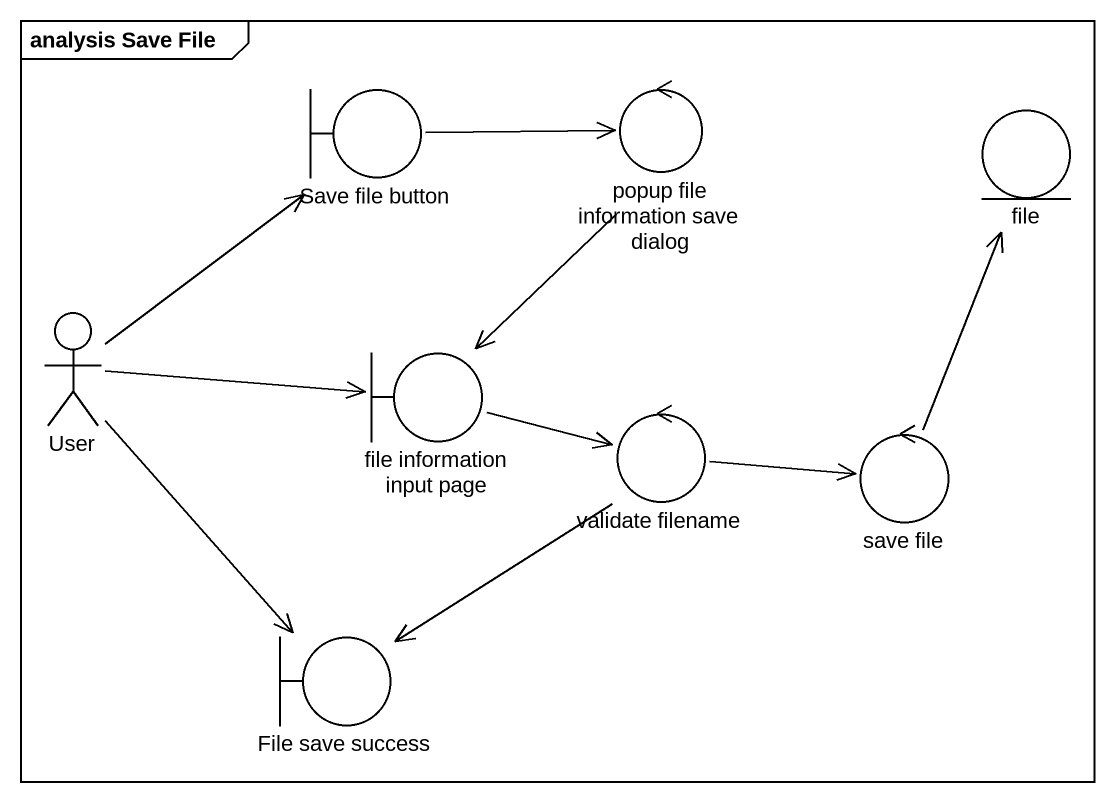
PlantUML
@startuml
mainframe analysis Save File
boundary "Save file button" as Save_file_button
control "popup file information save dialog" as popup_file_information_save
entity "file" as file_
actor User
boundary "file information input page" as file_information_input_page
control "validate filename" as validate_filename
control "save file" as save_file
boundary "File save success" as File_save_success
Save_file_button -right-> popup_file_information_save
popup_file_information_save --> file_information_input_page
User -up-> Save_file_button
User -right-> file_information_input_page
User --> File_save_success
file_information_input_page -right-> validate_filename
validate_filename -right-> save_file
validate_filename --> File_save_success
save_file -up-> file_
@enduml
